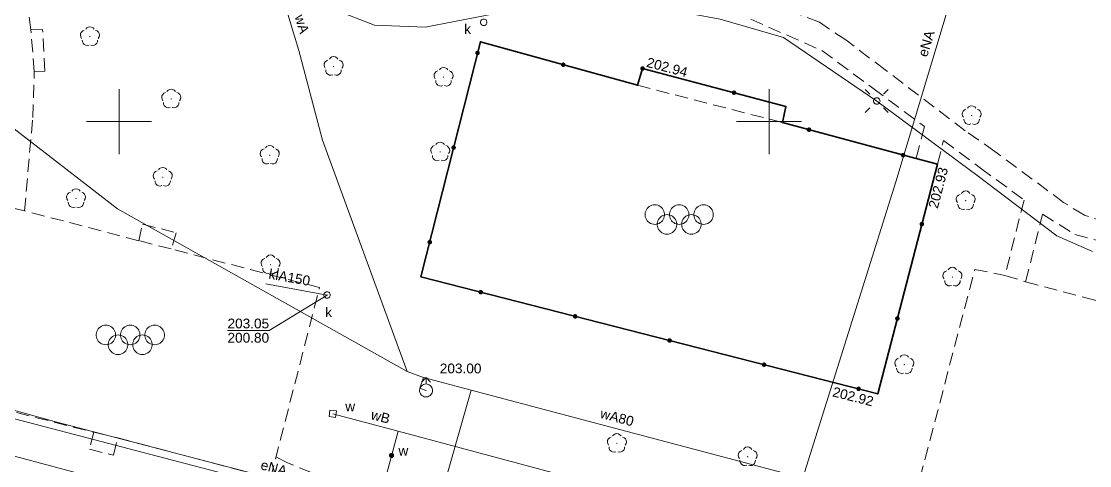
# Model space of a CAD drawing. Extents: x 0 to 7423283, y 0 to 5548300.
# Drawn here: x 7422242.5 to 7422324.7, y 5547773.6 to 5547807.7 of the extents above; entities that cross this region are included whole.
import ezdxf
from ezdxf.enums import TextEntityAlignment as Align

# ---------------------------------------------------------------- set-up
doc = ezdxf.new("R2010")
doc.units = 0
doc.linetypes.add('PRZER2-1', pattern=[3, 2, -1])
doc.layers.get('0').update_dxf_attribs({"linetype": 'CONTINUOUS', "lineweight": 13})
for name, color, linetype, lineweight, true_color in [('BUBS05', 7, 'PRZER2-1', 18, 0x0a0909), ('OBOP02', 7, 'CONTINUOUS', 18, 0x008000), ('SUPE04', 1, 'CONTINUOUS', 18, 0xff0000), ('SUPE04_O', 1, 'CONTINUOUS', 18, 0xff0000), ('SUPK02', 7, 'CONTINUOUS', 18, 0x803300), ('SUPK02_O', 7, 'CONTINUOUS', 18, 0x803300), ('SUPW03', 5, 'CONTINUOUS', 18, 0x0000ff), ('SUPW03_O', 5, 'CONTINUOUS', 18, 0x0000ff), ('SUUS02', 7, 'CONTINUOUS', 18, 0x0a0909), ('SUUS15', 7, 'CONTINUOUS', 18, 0xff9100), ('SUUS15_O', 7, 'CONTINUOUS', 18, 0xff9100)]:
    doc.layers.add(name, color=color, linetype=linetype, lineweight=lineweight, true_color=true_color)
for name, color, linetype, lineweight in [('GSLKOC', 7, 'CONTINUOUS', 18), ('KTCR02', 7, 'PRZER2-1', 18), ('KTOK05_01', 7, 'CONTINUOUS', 35), ('RTPW02', 7, 'CONTINUOUS', 13), ('RTPW02_O', 7, 'CONTINUOUS', 13), ('SUSM', 7, 'CONTINUOUS', 18)]:
    doc.layers.add(name, color=color, linetype=linetype, lineweight=lineweight)
for name, color, linetype, true_color in [('SUPS01_05', 7, 'CONTINUOUS', 0x803300), ('SUPS01_05_O', 7, 'CONTINUOUS', 0x803300), ('SUPS01_08', 5, 'CONTINUOUS', 0x0000ff), ('SUPS01_08_O', 5, 'CONTINUOUS', 0x0000ff), ('SUUS25', 7, 'CONTINUOUS', 0x0a0909), ('SUUS25_O', 7, 'CONTINUOUS', 0x0a0909)]:
    doc.layers.add(name, color=color, linetype=linetype, true_color=true_color)
doc.styles.add('GEO-INFO', font='Arial')

# ---------------------------------------------------------------- blocks, each defined once
blk = doc.blocks.new('SPDLP')
blk.add_hatch(color=0).paths.add_polyline_path([(-0.09, 0), (-0.085595, -0.027812), (-0.072812, -0.052901), (-0.052901, -0.072812), (-0.027812, -0.085595), (0, -0.09), (0.027812, -0.085595), (0.052901, -0.072812), (0.072812, -0.052901), (0.085595, -0.027812), (0.09, 0), (0.085595, 0.027812), (0.072812, 0.052901), (0.052901, 0.072812), (0.027812, 0.085595), (0, 0.09), (-0.027812, 0.085595), (-0.052901, 0.072812), (-0.072812, 0.052901), (-0.085595, 0.027812)])
at = {"color": 0}
for points in [[(-1.292703, 0.137547), (-1.355024, 0.389802), (-1.327532, 0.648184), (-1.213525, 0.881678), (-1.026689, 1.062258), (-0.78945, 1.168249), (-0.530282, 1.186929)], [(-0.268652, 1.271938), (-0.048001, 1.40916), (0.20623, 1.462858), (0.463525, 1.426585), (0.693003, 1.304695), (0.867117, 1.11182), (0.964971, 0.871109)], [(1.126667, 0.648554), (1.325358, 0.481106), (1.454989, 0.255912), (1.5, 0), (1.454989, -0.255912), (1.325358, -0.481106), (1.126667, -0.648554)], [(-0.530282, -1.186929), (-0.78945, -1.168249), (-1.026689, -1.062258), (-1.213525, -0.881678), (-1.327532, -0.648184), (-1.355024, -0.389802), (-1.292703, -0.137547)], [(0.964971, -0.871109), (0.867117, -1.11182), (0.693003, -1.304695), (0.463525, -1.426585), (0.20623, -1.462858), (-0.048001, -1.40916), (-0.268652, -1.271938)]]:
    blk.add_lwpolyline(points, dxfattribs=at)
blk = doc.blocks.new('KOLO')
blk.add_hatch(color=0).paths.add_polyline_path([(0, 0.5), (-0.12941, 0.482963), (-0.25, 0.433013), (-0.353553, 0.353553), (-0.433013, 0.25), (-0.482963, 0.12941), (-0.5, 0), (-0.482963, -0.12941), (-0.433013, -0.25), (-0.353553, -0.353553), (-0.25, -0.433013), (-0.12941, -0.482963), (0, -0.5), (0.12941, -0.482963), (0.25, -0.433013), (0.353553, -0.353553), (0.433013, -0.25), (0.482963, -0.12941), (0.5, 0), (0.482963, 0.12941), (0.433013, 0.25), (0.353553, 0.353553), (0.25, 0.433013), (0.12941, 0.482963)])
blk = doc.blocks.new('OKRAG_PELNY')
at = {"color": 0}
blk.add_lwpolyline([(0.5, 0), (0.482963, -0.12941), (0.433013, -0.25), (0.353553, -0.353553), (0.25, -0.433013), (0.12941, -0.482963), (0, -0.5), (-0.12941, -0.482963), (-0.25, -0.433013), (-0.353553, -0.353553), (-0.433013, -0.25), (-0.482963, -0.12941), (-0.5, 0), (-0.482963, 0.12941), (-0.433013, 0.25), (-0.353553, 0.353553), (-0.25, 0.433013), (-0.12941, 0.482963), (0, 0.5), (0.12941, 0.482963), (0.25, 0.433013), (0.353553, 0.353553), (0.433013, 0.25), (0.482963, 0.12941)], close=True, dxfattribs=at)
blk = doc.blocks.new('KWADRAT_NIEPRZEZR')
at = {"color": 0}
blk.add_lwpolyline([(-0.5, 0.5), (-0.5, -0.5), (0.5, -0.5), (0.5, 0.5)], close=True, dxfattribs=at)
blk = doc.blocks.new('SUUS02')
at = {"color": 0}
blk.add_lwpolyline([(1, 0), (0.984808, -0.173648), (0.939693, -0.34202), (0.866025, -0.5), (0.766044, -0.642788), (0.642788, -0.766044), (0.5, -0.866025), (0.34202, -0.939693), (0.173648, -0.984808), (0, -1), (-0.173648, -0.984808), (-0.34202, -0.939693), (-0.5, -0.866025), (-0.654861, -0.75575), (-0.786053, -0.618159), (-0.888835, -0.458227), (-0.959493, -0.281733), (-0.995472, -0.095056), (-0.995472, 0.095056), (-0.959493, 0.281733), (-0.888835, 0.458227), (-0.786053, 0.618159), (-0.654861, 0.75575), (-0.5, 0.866025), (-0.327068, 0.945001), (-0.142315, 0.989821), (0.047582, 0.998867), (0.235759, 0.971812), (0.415415, 0.909632), (0.580057, 0.814576), (0.723734, 0.690079), (0.841254, 0.540641), (0.928368, 0.371662), (0.981929, 0.189251)], close=True, dxfattribs=at)
for points in [[(1, 0), (2, 0)], [(1.292893, 0.707107), (2, 0), (1.292893, -0.707107)]]:
    blk.add_lwpolyline(points, dxfattribs=at)
blk = doc.blocks.new('SUSM01_01')
at = {"color": 0}
for points in [[(-0.353553, 0.353553), (-0.212132, 0.212132)], [(0.353553, 0.353553), (0.212132, 0.212132)], [(-0.353553, -0.353553), (-0.212132, -0.212132)], [(0.353553, -0.353553), (0.212132, -0.212132)]]:
    blk.add_lwpolyline(points, dxfattribs=at)
blk.add_lwpolyline([(0.1, 0), (0.093969, -0.034202), (0.076604, -0.064279), (0.05, -0.086603), (0.025882, -0.096593), (0, -0.1), (-0.025882, -0.096593), (-0.05, -0.086603), (-0.073305, -0.068017), (-0.090097, -0.043388), (-0.098883, -0.014904), (-0.098883, 0.014904), (-0.090097, 0.043388), (-0.073305, 0.068017), (-0.05, 0.086603), (-0.022252, 0.097493), (0.007473, 0.09972), (0.036534, 0.093087), (0.062349, 0.078183), (0.082624, 0.056332), (0.095557, 0.029476)], close=True, dxfattribs=at)
blk = doc.blocks.new('BUBS05')
at = {"color": 0}
for points in [[(2.25, 3.75), (2.233246, 3.526437), (2.183359, 3.307867), (2.101453, 3.099174), (1.989358, 2.90502), (1.849578, 2.729741), (1.685235, 2.577253), (1.5, 2.450962), (1.298012, 2.353689), (1.083781, 2.287608), (0.862095, 2.254194), (0.637905, 2.254194), (0.416219, 2.287608), (0.201988, 2.353689), (0, 2.450962), (-0.185235, 2.577253), (-0.349578, 2.729741), (-0.489358, 2.90502), (-0.601453, 3.099174), (-0.683359, 3.307867), (-0.733246, 3.526437), (-0.75, 3.75), (-0.733246, 3.973563), (-0.683359, 4.192133), (-0.601453, 4.400826), (-0.489358, 4.59498), (-0.349578, 4.770259), (-0.185235, 4.922747), (0, 5.049038), (0.201988, 5.146311), (0.416219, 5.212392), (0.637905, 5.245806), (0.862095, 5.245806), (1.083781, 5.212392), (1.298012, 5.146311), (1.5, 5.049038), (1.685235, 4.922747), (1.849578, 4.770259), (1.989358, 4.59498), (2.101453, 4.400826), (2.183359, 4.192133), (2.233246, 3.973563)], [(0.75, 1.875), (0.733246, 1.651437), (0.683359, 1.432867), (0.601453, 1.224174), (0.489358, 1.03002), (0.349578, 0.854741), (0.185235, 0.702253), (0, 0.575962), (-0.201988, 0.478689), (-0.416219, 0.412608), (-0.637905, 0.379194), (-0.862095, 0.379194), (-1.083781, 0.412608), (-1.298012, 0.478689), (-1.5, 0.575962), (-1.685235, 0.702253), (-1.849578, 0.854741), (-1.989358, 1.03002), (-2.101453, 1.224174), (-2.183359, 1.432867), (-2.233246, 1.651437), (-2.25, 1.875), (-2.233246, 2.098563), (-2.183359, 2.317133), (-2.101453, 2.525826), (-1.989358, 2.71998), (-1.849578, 2.895259), (-1.685235, 3.047747), (-1.5, 3.174038), (-1.298012, 3.271311), (-1.083781, 3.337392), (-0.862095, 3.370806), (-0.637905, 3.370806), (-0.416219, 3.337392), (-0.201988, 3.271311), (0, 3.174038), (0.185235, 3.047747), (0.349578, 2.895259), (0.489358, 2.71998), (0.601453, 2.525826), (0.683359, 2.317133), (0.733246, 2.098563)], [(2.25, 0), (2.233246, -0.223563), (2.183359, -0.442133), (2.101453, -0.650826), (1.989358, -0.84498), (1.849578, -1.020259), (1.685235, -1.172747), (1.5, -1.299038), (1.298012, -1.396311), (1.083781, -1.462392), (0.862095, -1.495806), (0.637905, -1.495806), (0.416219, -1.462392), (0.201988, -1.396311), (0, -1.299038), (-0.185235, -1.172747), (-0.349578, -1.020259), (-0.489358, -0.84498), (-0.601453, -0.650826), (-0.683359, -0.442133), (-0.733246, -0.223563), (-0.75, 0), (-0.733246, 0.223563), (-0.683359, 0.442133), (-0.601453, 0.650826), (-0.489358, 0.84498), (-0.349578, 1.020259), (-0.185235, 1.172747), (0, 1.299038), (0.201988, 1.396311), (0.416219, 1.462392), (0.637905, 1.495806), (0.862095, 1.495806), (1.083781, 1.462392), (1.298012, 1.396311), (1.5, 1.299038), (1.685235, 1.172747), (1.849578, 1.020259), (1.989358, 0.84498), (2.101453, 0.650826), (2.183359, 0.442133), (2.233246, 0.223563)], [(0.75, -1.875), (0.733246, -2.098563), (0.683359, -2.317133), (0.601453, -2.525826), (0.489358, -2.71998), (0.349578, -2.895259), (0.185235, -3.047747), (0, -3.174038), (-0.201988, -3.271311), (-0.416219, -3.337392), (-0.637905, -3.370806), (-0.862095, -3.370806), (-1.083781, -3.337392), (-1.298012, -3.271311), (-1.5, -3.174038), (-1.685235, -3.047747), (-1.849578, -2.895259), (-1.989358, -2.71998), (-2.101453, -2.525826), (-2.183359, -2.317133), (-2.233246, -2.098563), (-2.25, -1.875), (-2.233246, -1.651437), (-2.183359, -1.432867), (-2.101453, -1.224174), (-1.989358, -1.03002), (-1.849578, -0.854741), (-1.685235, -0.702253), (-1.5, -0.575962), (-1.298012, -0.478689), (-1.083781, -0.412608), (-0.862095, -0.379194), (-0.637905, -0.379194), (-0.416219, -0.412608), (-0.201988, -0.478689), (0, -0.575962), (0.185235, -0.702253), (0.349578, -0.854741), (0.489358, -1.03002), (0.601453, -1.224174), (0.683359, -1.432867), (0.733246, -1.651437)], [(2.25, -3.75), (2.233246, -3.973563), (2.183359, -4.192133), (2.101453, -4.400826), (1.989358, -4.59498), (1.849578, -4.770259), (1.685235, -4.922747), (1.5, -5.049038), (1.298012, -5.146311), (1.083781, -5.212392), (0.862095, -5.245806), (0.637905, -5.245806), (0.416219, -5.212392), (0.201988, -5.146311), (0, -5.049038), (-0.185235, -4.922747), (-0.349578, -4.770259), (-0.489358, -4.59498), (-0.601453, -4.400826), (-0.683359, -4.192133), (-0.733246, -3.973563), (-0.75, -3.75), (-0.733246, -3.526437), (-0.683359, -3.307867), (-0.601453, -3.099174), (-0.489358, -2.90502), (-0.349578, -2.729741), (-0.185235, -2.577253), (0, -2.450962), (0.201988, -2.353689), (0.416219, -2.287608), (0.637905, -2.254194), (0.862095, -2.254194), (1.083781, -2.287608), (1.298012, -2.353689), (1.5, -2.450962), (1.685235, -2.577253), (1.849578, -2.729741), (1.989358, -2.90502), (2.101453, -3.099174), (2.183359, -3.307867), (2.233246, -3.526437)]]:
    blk.add_lwpolyline(points, close=True, dxfattribs=at)

msp = doc.modelspace()

# ---------------------------------------------------------------- linework, layer by layer
at = {"color": 7, "linetype": 'Continuous', "lineweight": 13, "elevation": 100, "flags": 128}
for points in [[(7422250, 5547797.5), (7422250, 5547802.5)], [(7422300, 5547797.5), (7422300, 5547802.5)], [(7422247.5, 5547800), (7422252.5, 5547800)], [(7422297.5, 5547800), (7422302.5, 5547800)]]:
    msp.add_lwpolyline(points, dxfattribs=at)
at = {"layer": 'BUBS05', "color": 18, "linetype": 'PRZER2-1', "lineweight": 18, "ltscale": 0.5, "true_color": 0x0a0909, "elevation": 10.14}
for points in [[(7422289.88, 5547802.79), (7422277.79, 5547806.13), (7422273.22, 5547788.06), (7422308.36, 5547779.08), (7422312.95, 5547796.73), (7422311.3, 5547797.15), (7422301.02, 5547799.93)], [(7422240.08, 5547793.75), (7422236.3, 5547779.12), (7422248.05, 5547776.12), (7422249.9, 5547775.69), (7422261.65, 5547772.59), (7422265.42, 5547787.24), (7422254.01, 5547790.21), (7422251.52, 5547790.84), (7422242.73, 5547793.14), (7422241.08, 5547793.53)], [(7422344.93, 5547781.16), (7422340.37, 5547763.7), (7422311.22, 5547771.11), (7422315.82, 5547788.64), (7422318.14, 5547788.17), (7422319.73, 5547787.68), (7422324.94, 5547786.3), (7422335.88, 5547783.52)]]:
    msp.add_lwpolyline(points, close=True, dxfattribs=at)
at = {"layer": 'GSLKOC', "color": 7, "linetype": 'PRZER2-1', "lineweight": 18, "ltscale": 0.5, "elevation": 10.18}
for points in [[(7422243.48, 5547803.84), (7422244.3, 5547803.88), (7422244.12, 5547807.08), (7422243.22, 5547807.04)], [(7422251.52, 5547790.84), (7422251.8, 5547792.11), (7422254.4, 5547791.46), (7422254.01, 5547790.21)], [(7422248.05, 5547776.12), (7422247.72, 5547774.82), (7422249.57, 5547774.35), (7422249.9, 5547775.69)], [(7422288.78, 5547763.32), (7422282.56, 5547765.82), (7422276.53, 5547768.28), (7422270.39, 5547770.81), (7422262.95, 5547773.77), (7422262.06, 5547774.23)]]:
    msp.add_lwpolyline(points, dxfattribs=at)
at = {"layer": 'KTCR02', "color": 7, "linetype": 'PRZER2-1', "lineweight": 18, "ltscale": 0.5, "elevation": 10.18}
for points in [[(7422327.43, 5547791.82), (7422324.25, 5547792.8), (7422322.65, 5547793.79), (7422317.37, 5547797.71), (7422315.08, 5547799.3), (7422308.93, 5547803.98), (7422305.89, 5547806.27), (7422303.87, 5547807.64), (7422299.26, 5547809.4), (7422294.24, 5547810.5), (7422291.91, 5547810.9), (7422286.83, 5547811.28), (7422280.67, 5547810.96), (7422277.53, 5547810.39), (7422271.01, 5547809.69), (7422266.76, 5547810.81), (7422260.11, 5547813.81, -0.672217), (7422260.18, 5547814.82), (7422265.47, 5547816.89), (7422283.33, 5547824.89), (7422292.32, 5547827.93), (7422307.12, 5547830.64), (7422318.52, 5547832.76), (7422326.26, 5547834.44)], [(7422217.19, 5547810.96, 0.197749), (7422220.44, 5547804.56), (7422217.3, 5547790.52), (7422214.91, 5547780.03), (7422214.49, 5547778.41), (7422214.09, 5547776.16), (7422216.94, 5547775.43), (7422217.79, 5547778.44), (7422218.1, 5547779.92), (7422220.37, 5547789.55), (7422223.83, 5547803.69, 0.137522), (7422229.44, 5547807.48), (7422236.15, 5547807.34), (7422241.43, 5547808.32), (7422241.78, 5547800.66), (7422241.62, 5547798.42), (7422241.4, 5547796.04), (7422241.08, 5547793.53), (7422242.73, 5547793.14), (7422243.36, 5547800.32), (7422243.48, 5547803.84), (7422243.22, 5547807.04), (7422242.98, 5547808.87)]]:
    msp.add_lwpolyline(points, format="xyb", dxfattribs=at)
msp.add_lwpolyline([(7422298.59, 5547807.86), (7422304.06, 5547805.46), (7422307.98, 5547802.57), (7422311.96, 5547799.61), (7422311.3, 5547797.15), (7422312.95, 5547796.73), (7422313.41, 5547798.54), (7422316.26, 5547796.43), (7422319.61, 5547793.97), (7422318.14, 5547788.17), (7422319.73, 5547787.68), (7422321.03, 5547792.89), (7422323.52, 5547791.32), (7422327.45, 5547790.3)], dxfattribs=at)
at = {"layer": 'KTOK05_01', "color": 7, "linetype": 'Continuous', "lineweight": 35, "elevation": 10.18}
msp.add_lwpolyline([(7422290.27, 5547804.08), (7422289.88, 5547802.79), (7422277.79, 5547806.13), (7422273.22, 5547788.06), (7422308.36, 5547779.08), (7422312.95, 5547796.73), (7422311.3, 5547797.15), (7422301.02, 5547799.93), (7422301.29, 5547801.16)], close=True, dxfattribs=at)
at = {"layer": 'SUPE04', "color": 1, "linetype": 'Continuous', "lineweight": 18, "true_color": 0xff0000, "elevation": 10.18}
for points in [[(7422288.39, 5547765.01), (7422236.05, 5547778.7), (7422233.92, 5547779.89), (7422226.55, 5547782.27), (7422214.88, 5547784.78), (7422210.55, 5547790.04), (7422207.94, 5547794.51), (7422212.37, 5547809.88), (7422212.13, 5547810.53), (7422212.29, 5547811.96), (7422215.28, 5547825.1), (7422200.33, 5547829.49), (7422194.18, 5547898.34), (7422189.77, 5547899.64)], [(7422291.73, 5547766.29), (7422292.12, 5547768.56), (7422290.51, 5547770.29), (7422288.1, 5547768.72), (7422287.38, 5547765.96), (7422278.46, 5547768.2), (7422245.21, 5547776.9), (7422215.48, 5547785.12), (7422222.18, 5547813.96), (7422221.2, 5547816.78), (7422217.99, 5547825.62), (7422201.94, 5547830.14), (7422204.35, 5547837.48), (7422207.14, 5547836.95)], [(7422291.73, 5547766.29), (7422292.12, 5547768.56), (7422292.78, 5547769.05), (7422300.36, 5547767.04), (7422302.02, 5547770.82), (7422309.74, 5547795.37), (7422313.47, 5547807.72), (7422316.33, 5547817.89), (7422317.37, 5547822.81), (7422320.18, 5547837.14)], [(7422324.88, 5547790.02), (7422322.14, 5547791.23), (7422315.98, 5547795.87), (7422308.28, 5547801.58), (7422301.11, 5547806.45), (7422296.23, 5547807.87), (7422291.78, 5547808.68), (7422285.63, 5547809.08), (7422281.1, 5547808.71), (7422273.55, 5547807.26), (7422269.65, 5547807.41), (7422263.55, 5547809.78), (7422257.23, 5547812.4), (7422252, 5547815.24), (7422251.46, 5547815.52), (7422249.69, 5547815.57)]]:
    msp.add_lwpolyline(points, dxfattribs=at)
at = {"layer": 'SUPK02', "color": 36, "linetype": 'Continuous', "lineweight": 18, "true_color": 0x803300, "elevation": 10.18}
msp.add_lwpolyline([(7422266, 5547786.67), (7422261.28, 5547787.52)], dxfattribs=at)
at = {"layer": 'SUPS01_05_O', "color": 36, "linetype": 'Continuous', "lineweight": 9, "true_color": 0x803300, "elevation": 10.8, "flags": 128}
for points in [[(7422258.34, 5547783.933), (7422261.543, 5547783.932), (7422266, 5547786.67)], [(7422258.34, 5547783.933), (7422261.543, 5547783.932)]]:
    msp.add_lwpolyline(points, dxfattribs=at)
at = {"layer": 'SUPW03', "color": 5, "linetype": 'Continuous', "lineweight": 18, "true_color": 0x0000ff, "elevation": 10.18}
for points in [[(7422200.79, 5547836.95), (7422198.5, 5547828.03), (7422225.56, 5547811.78), (7422237.6, 5547802.78), (7422249.88, 5547793.3), (7422272.15, 5547780.79), (7422273.42, 5547780.34), (7422277.08, 5547779.35), (7422301.95, 5547772.76), (7422346.86, 5547761.18), (7422382.52, 5547752.47), (7422407.19, 5547745.54), (7422452.62, 5547734.05), (7422484.15, 5547726.28), (7422500.44, 5547722.79), (7422508.83, 5547721.46)], [(7422302.14, 5547767.98), (7422271.46, 5547776.2), (7422269, 5547767.02), (7422188.4, 5547788.63), (7422198.5, 5547828.03)], [(7422272.15, 5547780.79), (7422265.66, 5547798.57), (7422263.82, 5547805.46), (7422260.02, 5547818.11), (7422259.3, 5547820.76), (7422258.12, 5547826.4)], [(7422273.42, 5547780.34), (7422273.13, 5547779.5), (7422273.61, 5547779.33)], [(7422277.08, 5547779.35), (7422274.6, 5547770.65), (7422282.37, 5547768.66), (7422287.22, 5547767.29), (7422286.7, 5547764.1), (7422288.73, 5547763.12)], [(7422271.46, 5547776.2), (7422266.44, 5547777.54)]]:
    msp.add_lwpolyline(points, dxfattribs=at)

# ---------------------------------------------------------------- block references
at = {"layer": 'BUBS05', "color": 18, "lineweight": 18, "true_color": 0x0a0909, "xscale": 0.5, "yscale": 0.5, "rotation": 90}
for p in [(7422293.085, 5547792.475, 10.14), (7422250.86, 5547783.225, 10.14)]:
    msp.add_blockref('BUBS05', p, dxfattribs=at)
at = {"layer": 'KTOK05_01', "color": 7, "lineweight": 35, "xscale": 0.35, "yscale": 0.35, "rotation": 90}
for p in [(7422277.573, 5547805.274, 10.18), (7422284.168, 5547804.368, 10.18), (7422290.27, 5547804.08, 10.18), (7422290.27, 5547804.08, 10.18), (7422297.301, 5547802.217, 10.18), (7422303.061, 5547799.378, 10.18), (7422275.735, 5547798.003, 10.18), (7422310.301, 5547797.42, 10.18), (7422311.751, 5547792.121, 10.18), (7422273.896, 5547790.732, 10.18), (7422277.816, 5547786.885, 10.18), (7422285.083, 5547785.028, 10.18), (7422309.864, 5547784.863, 10.18), (7422292.349, 5547783.171, 10.18), (7422299.616, 5547781.315, 10.18), (7422306.882, 5547779.458, 10.18)]:
    msp.add_blockref('KOLO', p, dxfattribs=at)
at = {"layer": 'OBOP02', "color": 96, "lineweight": 18, "true_color": 0x008000, "xscale": 0.5, "yscale": 0.5, "rotation": 90}
for p in [(7422247.76, 5547806.53, 10.12), (7422266.5, 5547804.24, 10.12), (7422274.96, 5547803.41, 10.12), (7422254.01, 5547801.74, 10.12), (7422315.58, 5547800.46, 10.12), (7422274.7, 5547797.67, 10.12), (7422261.59, 5547797.42, 10.12), (7422253.36, 5547795.72, 10.12), (7422246.69, 5547794.08, 10.12), (7422315.12, 5547793.92, 10.12), (7422261.65, 5547789, 10.12), (7422314.1, 5547788.05, 10.12), (7422310.4, 5547781.32, 10.12), (7422288.29, 5547775.27, 10.12), (7422298.35, 5547774.24, 10.12)]:
    msp.add_blockref('SPDLP', p, dxfattribs=at)
at = {"layer": 'RTPW02', "color": 7, "lineweight": 13, "xscale": 0.09, "yscale": 0.09, "rotation": 90}
for p in [(7422290.27, 5547804.08, 10.2), (7422312.95, 5547796.73, 10.2), (7422308.36, 5547779.08, 10.2)]:
    msp.add_blockref('KOLO', p, dxfattribs=at)
at = {"layer": 'SUPS01_05', "color": 36, "lineweight": 5, "true_color": 0x803300, "xscale": 0.09, "yscale": 0.09, "rotation": 90}
msp.add_blockref('KOLO', (7422266, 5547786.67, 10.24), dxfattribs=at)
at = {"layer": 'SUPS01_08', "color": 5, "lineweight": 5, "true_color": 0x0000ff, "xscale": 0.09, "yscale": 0.09, "rotation": 90}
msp.add_blockref('KOLO', (7422273.61, 5547779.33, 10.24), dxfattribs=at)
at = {"layer": 'SUSM', "color": 7, "lineweight": 18, "rotation": 90}
for name, xscale, yscale in [('SUSM01_01', 2.5, 2.5), ('OKRAG_PELNY', 0.5, 0.5)]:
    msp.add_blockref(name, (7422308.28, 5547801.58, 10.24), dxfattribs=dict(at, xscale=xscale, yscale=yscale))
at = {"layer": 'SUUS02', "color": 18, "lineweight": 18, "true_color": 0x0a0909, "xscale": 0.5, "yscale": 0.5, "rotation": 90}
msp.add_blockref('SUUS02', (7422273.61, 5547779.33, 10.24), dxfattribs=at)
at = {"layer": 'SUUS15', "color": 36, "lineweight": 18, "true_color": 0x803300, "xscale": 0.5, "yscale": 0.5, "rotation": 90}
for p in [(7422278.05, 5547807.63, 10.24), (7422266, 5547786.67, 10.24)]:
    msp.add_blockref('OKRAG_PELNY', p, dxfattribs=at)
at = {"layer": 'SUUS15', "color": 5, "lineweight": 18, "true_color": 0x0000ff, "xscale": 0.5, "yscale": 0.5, "rotation": 353.6595907182358}
msp.add_blockref('KWADRAT_NIEPRZEZR', (7422266.44, 5547777.54, 10.24), dxfattribs=at)
at = {"layer": 'SUUS25', "color": 18, "lineweight": 5, "true_color": 0x0a0909, "xscale": 0.4, "yscale": 0.4, "rotation": 350.8192428915077}
msp.add_blockref('KOLO', (7422270.96, 5547774.34, 10.24), dxfattribs=at)

# ---------------------------------------------------------------- texts
at = {"layer": 'RTPW02_O', "color": 7, "linetype": 'Continuous', "lineweight": 0, "style": 'GEO-INFO'}
msp.add_text('202.94', height=0.75, rotation=345.15923, dxfattribs=at).set_placement((7422293.608, 5547803.404, 10.8), align=Align.RIGHT)
for s, rotation, p in [('202.93', 75.42274, (7422312.969, 5547793.265, 10.8)), ('202.92', 345.66491, (7422304.817, 5547778.896, 10.8))]:
    msp.add_text(s, height=0.75, rotation=rotation, dxfattribs=at).set_placement(p)
at = {"layer": 'SUPE04_O', "color": 1, "linetype": 'Continuous', "lineweight": 0, "true_color": 0xff0000, "style": 'GEO-INFO'}
for rotation, p in [(73.04448, (7422312.15, 5547804.91, 10.8)), (345.15434, (7422260.83, 5547773.29, 10.8))]:
    msp.add_text('eNA', height=0.75, rotation=rotation, dxfattribs=at).set_placement(p)
at = {"layer": 'SUPK02_O', "color": 36, "linetype": 'Continuous', "lineweight": 0, "true_color": 0x803300, "style": 'GEO-INFO'}
msp.add_text('klA150', height=0.75, rotation=349.86198, dxfattribs=at).set_placement((7422261.47, 5547787.94, 10.8))
at = {"layer": 'SUPS01_05_O', "color": 36, "linetype": 'Continuous', "lineweight": 0, "true_color": 0x803300, "style": 'GEO-INFO'}
for s, p in [('203.05', (7422258.34, 5547784.105)), ('200.80', (7422258.34, 5547783.01))]:
    msp.add_text(s, height=0.75, rotation=359.99979, dxfattribs=at).set_placement(p)
at = {"layer": 'SUPS01_08_O', "color": 5, "linetype": 'Continuous', "lineweight": 0, "true_color": 0x0000ff, "style": 'GEO-INFO'}
msp.add_text('203.00', height=0.75, rotation=359.99979, dxfattribs=at).set_placement((7422274.67, 5547780.65, 10.8))
at = {"layer": 'SUPW03_O', "color": 5, "linetype": 'Continuous', "lineweight": 0, "true_color": 0x0000ff, "style": 'GEO-INFO'}
for s, rotation, p in [('wA', 286.74175, (7422263.5, 5547808.08, 10.8)), ('wA80', 345.19893, (7422286.94, 5547777.24, 10.8)), ('wB', 345.25622, (7422269.32, 5547777.14, 10.8))]:
    msp.add_text(s, height=0.75, rotation=rotation, dxfattribs=at).set_placement(p)
at = {"layer": 'SUUS15_O', "color": 36, "linetype": 'Continuous', "lineweight": 0, "true_color": 0x803300, "style": 'GEO-INFO'}
for p in [(7422276.54, 5547806.74, 10.8), (7422265.86, 5547784.97, 10.8)]:
    msp.add_text('k', height=0.75, rotation=359.99979, dxfattribs=at).set_placement(p)
at = {"layer": 'SUUS15_O', "color": 5, "linetype": 'Continuous', "lineweight": 0, "true_color": 0x0000ff, "style": 'GEO-INFO'}
msp.add_text('w', height=0.75, rotation=359.99979, dxfattribs=at).set_placement((7422267.4, 5547777.73, 10.8))
at = {"layer": 'SUUS25_O', "color": 18, "linetype": 'Continuous', "lineweight": 0, "true_color": 0x0a0909, "style": 'GEO-INFO'}
msp.add_text('w', height=0.75, rotation=359.99979, dxfattribs=at).set_placement((7422271.49, 5547774.33, 10.8))

doc.saveas('drawing.dxf')
